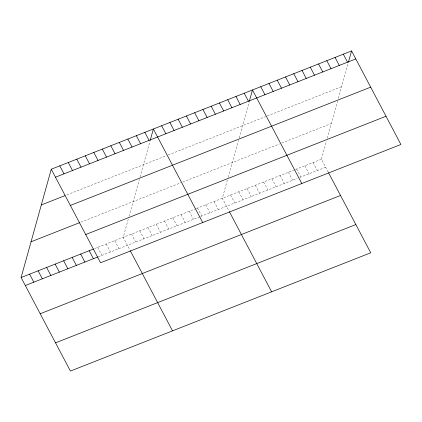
<?xml version="1.0" encoding="UTF-8"?>
<svg xmlns="http://www.w3.org/2000/svg" width="422" height="422" viewBox="0 0 422 422"><rect width="100%" height="100%" fill="white"/><g stroke="black" fill="none" stroke-linecap="round" stroke-linejoin="round"><path stroke-width="0.32" stroke-dasharray="2.11 1.58" d="M128.262 219.15L123.208 237.306L130.002 250.193M129.053 216.317L139.344 179.35M139.998 177.013L150.053 140.911M227.368 180.12L222.315 198.277L229.109 211.164M228.16 177.282L238.451 140.32M239.105 137.983L249.159 101.881M328.216 172.134L321.416 159.247L326.475 141.09M327.266 138.252L337.558 101.291M338.37 98.368L348.261 62.852M66.834 194.901L166.421 155.681M168.193 154.98L265.528 116.646M267.3 115.95L341.625 86.679M80.892 222.151L180.943 182.747M182.715 182.051L279.459 143.949M281.817 143.016L331.37 123.504M94.644 248.558L195.766 208.732M196.357 208.5L294.873 169.702M295.463 169.47L321.416 159.247M98.252 256.798L199.986 216.734M200.577 216.502L297.32 178.4M299.683 177.467L325.636 167.249M313.161 162.496L317.381 170.499M304.9 165.751L309.12 173.753M296.645 169L300.86 177.003M288.384 172.255L292.604 180.257M280.124 175.51L284.344 183.512M271.868 178.759L276.083 186.761M263.608 182.014L267.828 190.016M255.347 185.263L259.567 193.265M247.092 188.518L251.306 196.52M238.831 191.773L243.051 199.775M230.57 195.022L234.79 203.024M214.054 201.526L218.274 209.528M205.794 204.781L210.014 212.783M197.538 208.035L201.758 216.038M189.278 211.285L193.498 219.287M181.022 214.54L185.237 222.542M172.762 217.789L176.982 225.791M164.501 221.044L168.721 229.046M156.245 224.298L160.46 232.3M147.985 227.548L152.205 235.55M139.724 230.802L143.944 238.805M131.469 234.052L135.684 242.054M114.7 240.656L118.92 248.658M106.191 244.011L110.411 252.013M97.682 247.361L101.902 255.363"/><path stroke-width="0.63" d="M328.501 172.677L370.738 252.789L70.421 371.065L21.1 277.518L51.262 169.211L351.579 50.935L400.9 144.482L100.584 262.753L51.262 169.211M150.211 140.341L153.371 128.995L202.692 222.542M249.312 101.312L252.472 89.965L301.793 183.512M348.419 62.282L351.579 50.935M55.482 177.214L355.799 58.938M41.309 204.955L65.009 195.618M70.363 205.44L370.68 87.164M31.054 241.78L79.674 222.631M85.698 234.526L386.014 116.25M21.1 277.518L93.426 249.038M25.32 285.52L97.646 257.035M40.201 313.752L340.522 195.476M55.535 342.838L355.857 224.562M343.323 54.19L347.538 62.192M335.063 57.439L339.283 65.442M326.802 60.694L331.022 68.696M318.547 63.944L322.761 71.946M310.286 67.198L314.506 75.2M302.025 70.453L306.245 78.455M293.77 73.702L297.985 81.704M285.509 76.957L289.729 84.959M277.249 80.206L281.469 88.209M268.993 83.461L273.213 91.463M260.733 86.716L264.953 94.718M244.217 93.22L248.437 101.222M235.956 96.469L240.176 104.471M227.701 99.724L231.915 107.726M219.44 102.979L223.66 110.981M211.179 106.228L215.399 114.23M202.924 109.483L207.139 117.485M194.663 112.732L198.883 120.734M186.403 115.987L190.623 123.989M229.394 211.707L271.636 291.818M178.147 119.241L182.362 127.244M169.887 122.491L174.107 130.493M161.626 125.745L165.846 133.748M144.862 132.35L149.077 140.352M136.353 135.699L140.568 143.702M127.845 139.049L132.06 147.051M119.331 142.404L123.551 150.401M110.822 145.754L115.042 153.756M102.314 149.103L106.534 157.105M93.805 152.453L98.025 160.455M85.297 155.808L89.517 163.81M130.287 250.737L172.529 330.853M76.788 159.157L81.008 167.159M68.28 162.507L72.5 170.509M59.771 165.862L63.991 173.859M89.174 250.71L93.389 258.712M80.665 254.06L84.88 262.062M72.157 257.415L76.371 265.417M63.643 260.764L67.863 268.767M55.134 264.114L59.354 272.116M46.626 267.469L50.846 275.471M38.117 270.818L42.337 278.821M29.609 274.168L33.829 282.17"/></g></svg>
